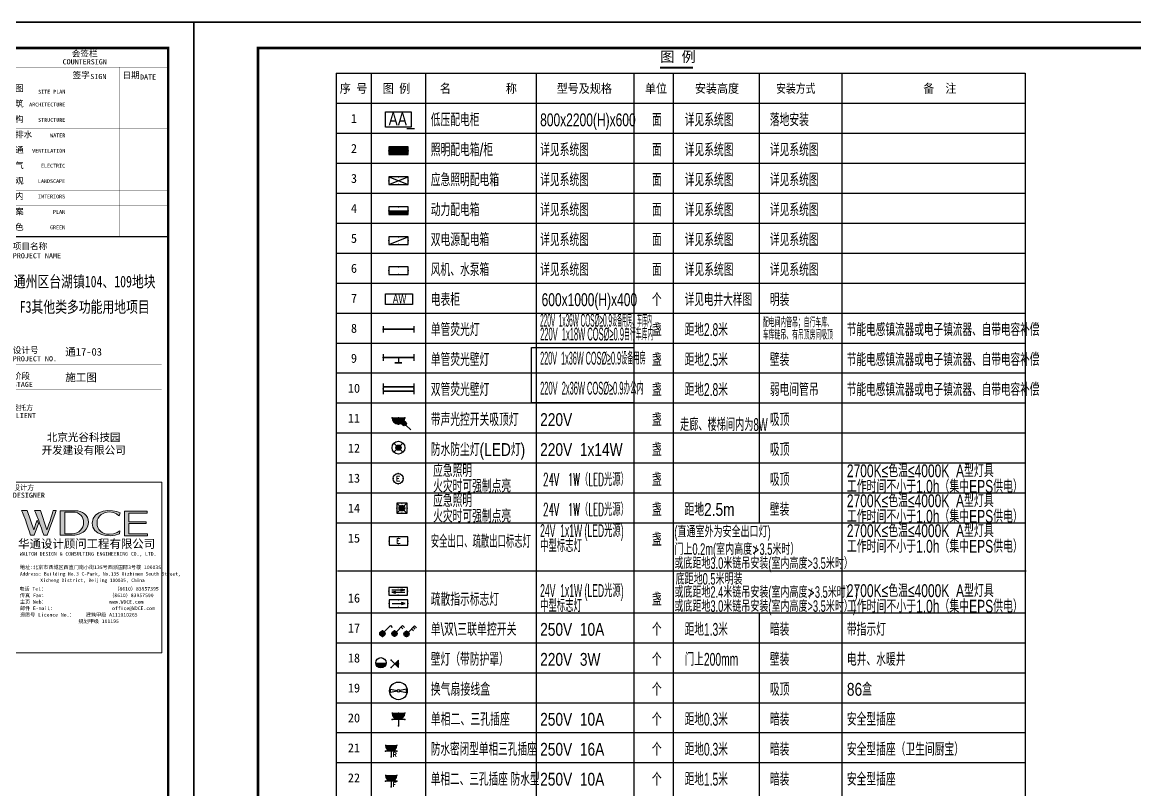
# Model space of a CAD drawing. Extents: x -127004 to 341119, y -13158 to 456864.
# Drawn here: x 243142 to 286470, y 426977 to 456864 of the extents above; entities that cross this region are included whole.
import ezdxf
from ezdxf.enums import TextEntityAlignment as Align

# ---------------------------------------------------------------- set-up
doc = ezdxf.new("R2010")
doc.units = 0
doc.header["$LTSCALE"] = 1000
doc.layers.get('0').update_dxf_attribs({"linetype": 'CONTINUOUS'})
doc.layers.get('Defpoints').update_dxf_attribs({"linetype": 'CONTINUOUS'})
for name, color, linetype in [('BG-TEXT', 7, 'CONTINUOUS'), ('DIM-箱柜', 3, 'CONTINUOUS'), ('DIM_SYMB', 3, 'CONTINUOUS'), ('EQUIP-动力', 3, 'CONTINUOUS'), ('EQUIP-插座', 3, 'CONTINUOUS'), ('EQUIP-照明', 3, 'CONTINUOUS'), ('EQUIP-箱柜', 3, 'CONTINUOUS'), ('SL', 6, 'CONTINUOUS'), ('TEL_TEXT', 3, 'CONTINUOUS'), ('TEL_TITLE', 7, 'CONTINUOUS'), ('WIRE-3', 7, 'CONTINUOUS'), ('内审意见修改', 2, 'CONTINUOUS')]:
    doc.layers.add(name, color=color, linetype=linetype)
doc.layers.add('内审要求修改2.10', color=6, linetype='CONTINUOUS', plot=False)
doc.layers.add('复审意见修改2018.5.25', color=4, linetype='CONTINUOUS', plot=False)
doc.styles.add('_COMPLEX', font='ros.shx', dxfattribs={"width": 0.6, "bigfont": 'jd.shx'})
doc.styles.add('_HZTXT', font='ROMANS2', dxfattribs={"width": 0.8, "bigfont": 'HZDF2'})
doc.styles.add('_HZXY', font='ros.shx', dxfattribs={"width": 0.7, "bigfont": 'jd.shx'})
doc.styles.add('_TCH_LABEL', font='COMPLEX', dxfattribs={"bigfont": 'GBCBIG'})
doc.styles.add('_TEL_DIM', font='ROMANS2', dxfattribs={"width": 0.8, "height": 3.5, "bigfont": 'HZDF2'})
doc.styles.add('ST', font='', dxfattribs={"width": 0.7})
doc.styles.get("Standard").update_dxf_attribs({"font": 'GBENOR', "bigfont": 'GBCBIG'})
doc.styles.add('华文细黑', font='STXIHEI.TTF')
doc.styles.add('图签信息$0$hwxh', font='STXIHEI.TTF')
doc.styles.add('图签信息$0$华文细黑', font='STXIHEI.TTF', dxfattribs={"height": 10})
doc.styles.get('ST').set_extended_font_data('SimSun')

# ---------------------------------------------------------------- blocks, each defined once
blk = doc.blocks.new('SADF AGF AERG AER GER')
at = {"layer": 'DIM-箱柜'}
blk.add_lwpolyline([(-462150, -1228514), (-378050, -1228514), (-378050, -1287914), (-462150, -1287914)], close=True, dxfattribs=at)
blk = doc.blocks.new('A$C6873132B')
at = {"layer": 'DIM-箱柜'}
blk.add_blockref('SADF AGF AERG AER GER', (378050, 1287914), dxfattribs=at)
blk = doc.blocks.new('图签信息$0$logo2')
h = blk.add_hatch(color=7)
h.paths.add_polyline_path([(19.02, -7.36), (15.84, -7.36), (15.84, -3.97), (18.97, -3.97), (18.97, -4.24), (16.46, -4.24), (16.46, -5.45), (18.81, -5.45), (18.81, -5.69), (16.47, -5.69), (16.47, -7.12), (19.02, -7.12)])
edge = h.paths.add_edge_path()
edge.add_spline(control_points=[(15.26, -4.21), (15.26, -4.21), (15.13, -4.65), (15.13, -4.65), (15.13, -4.65), (14.62, -4.1), (13.73, -4.1), (13.04, -4.1), (12.07, -4.54), (12.08, -5.62), (12.08, -6.49), (12.77, -7.16), (13.73, -7.17), (14.66, -7.17), (15.23, -6.68), (15.23, -6.68), (15.23, -6.68), (15.16, -7.11), (15.16, -7.11), (13.63, -7.7), (11.42, -7.29), (11.41, -5.64), (11.4, -3.72), (14.16, -3.66), (15.26, -4.21)], knot_values=[0, 0, 0, 0, 1, 1, 1, 2, 2, 2, 3, 3, 3, 4, 4, 4, 5, 5, 5, 6, 6, 6, 7, 7, 7, 8, 8, 8, 8], degree=3, periodic=0)
edge = h.paths.add_edge_path(flags=16)
edge.add_spline(control_points=[(10.23, -5.57), (10.23, -5.16), (10.12, -4.83), (9.9, -4.58), (9.63, -4.27), (9.23, -4.12), (8.69, -4.12), (8.69, -4.12), (7.64, -4.12), (7.64, -4.12), (7.64, -4.12), (7.64, -7.1), (7.64, -7.1), (7.64, -7.1), (8.66, -7.1), (8.66, -7.1), (9.13, -7.1), (9.52, -6.93), (9.82, -6.6), (10.09, -6.31), (10.23, -5.96), (10.23, -5.57)], knot_values=[0, 0, 0, 0, 1, 1, 1, 2, 2, 2, 3, 3, 3, 4, 4, 4, 5, 5, 5, 6, 6, 6, 7, 7, 7, 7], degree=3, periodic=0)
edge = h.paths.add_edge_path()
edge.add_spline(control_points=[(10.92, -5.51), (10.92, -5.96), (10.72, -6.37), (10.34, -6.72), (9.92, -7.1), (9.41, -7.29), (8.82, -7.29), (8.82, -7.29), (7.03, -7.29), (7.03, -7.29), (7.03, -7.29), (7.03, -3.92), (7.03, -3.92), (7.03, -3.92), (9.1, -3.92), (9.1, -3.92), (9.59, -3.92), (10.01, -4.06), (10.36, -4.34), (10.73, -4.64), (10.92, -5.03), (10.92, -5.51)], knot_values=[0, 0, 0, 0, 1, 1, 1, 2, 2, 2, 3, 3, 3, 4, 4, 4, 5, 5, 5, 6, 6, 6, 7, 7, 7, 7], degree=3, periodic=0)
at = {"lineweight": 0}
blk.add_lwpolyline([(19.02, -7.36), (15.84, -7.36), (15.84, -3.97), (18.97, -3.97), (18.97, -4.24), (16.46, -4.24), (16.46, -5.45), (18.81, -5.45), (18.81, -5.69), (16.47, -5.69), (16.47, -7.12), (19.02, -7.12), (19.02, -7.36)], dxfattribs=at)
for points, knots in [([(10.92, -5.51), (10.92, -5.96), (10.72, -6.37), (10.34, -6.72), (9.92, -7.1), (9.41, -7.29), (8.82, -7.29), (8.82, -7.29), (7.03, -7.29), (7.03, -7.29), (7.03, -7.29), (7.03, -3.92), (7.03, -3.92), (7.03, -3.92), (9.1, -3.92), (9.1, -3.92), (9.59, -3.92), (10.01, -4.06), (10.36, -4.34), (10.73, -4.64), (10.92, -5.03), (10.92, -5.51)], [0, 0, 0, 0, 1, 1, 1, 2, 2, 2, 3, 3, 3, 4, 4, 4, 5, 5, 5, 6, 6, 6, 7, 7, 7, 7]), ([(10.23, -5.57), (10.23, -5.16), (10.12, -4.83), (9.9, -4.58), (9.63, -4.27), (9.23, -4.12), (8.69, -4.12), (8.69, -4.12), (7.64, -4.12), (7.64, -4.12), (7.64, -4.12), (7.64, -7.1), (7.64, -7.1), (7.64, -7.1), (8.66, -7.1), (8.66, -7.1), (9.13, -7.1), (9.52, -6.93), (9.82, -6.6), (10.09, -6.31), (10.23, -5.96), (10.23, -5.57)], [0, 0, 0, 0, 1, 1, 1, 2, 2, 2, 3, 3, 3, 4, 4, 4, 5, 5, 5, 6, 6, 6, 7, 7, 7, 7]), ([(15.26, -4.21), (15.26, -4.21), (15.13, -4.65), (15.13, -4.65), (15.13, -4.65), (14.62, -4.1), (13.73, -4.1), (13.04, -4.1), (12.07, -4.54), (12.08, -5.62), (12.08, -6.49), (12.77, -7.16), (13.73, -7.17), (14.66, -7.17), (15.23, -6.68), (15.23, -6.68), (15.23, -6.68), (15.16, -7.11), (15.16, -7.11), (13.63, -7.7), (11.42, -7.29), (11.41, -5.64), (11.4, -3.72), (14.16, -3.66), (15.26, -4.21)], [0, 0, 0, 0, 1, 1, 1, 2, 2, 2, 3, 3, 3, 4, 4, 4, 5, 5, 5, 6, 6, 6, 7, 7, 7, 8, 8, 8, 8])]:
    blk.add_open_spline(points, degree=3, knots=knots, dxfattribs=at)
blk = doc.blocks.new('图签信息$0$logo1')
h = blk.add_hatch(color=8)
edge = h.paths.add_edge_path()
edge.add_spline(control_points=[(3.86, -5.21), (3.63, -5.88), (3.39, -6.56), (3.39, -6.56), (3.39, -6.56), (2.5, -3.91), (2.5, -3.91), (2.5, -3.91), (1.8, -3.91), (1.69, -3.91), (2.02, -4.39), (2.95, -7.27), (2.95, -7.27), (2.95, -7.27), (3.44, -7.27), (3.44, -7.27), (3.44, -7.27), (4.03, -5.66), (4.03, -5.66), (4.03, -5.66), (3.86, -5.21), (3.86, -5.21)], knot_values=[0, 0, 0, 0, 1, 1, 1, 2, 2, 2, 3, 3, 3, 4, 4, 4, 5, 5, 5, 6, 6, 6, 7, 7, 7, 7], degree=3, periodic=0)
h = blk.add_hatch(color=7)
edge = h.paths.add_edge_path()
edge.add_spline(control_points=[(6.04, -3.91), (6.09, -4.1), (5.2, -6.56), (5.2, -6.56), (5.2, -6.56), (4.3, -3.91), (4.3, -3.91), (4.3, -3.91), (3.6, -3.91), (3.49, -3.91), (3.82, -4.39), (4.75, -7.27), (4.75, -7.27), (4.75, -7.27), (5.24, -7.27), (5.24, -7.27), (5.24, -7.27), (6.33, -4.3), (6.33, -4.3), (6.33, -4.3), (6.48, -3.91), (6.48, -3.91), (6.48, -3.91), (6.21, -3.91), (6.04, -3.91)], knot_values=[0, 0, 0, 0, 1, 1, 1, 2, 2, 2, 3, 3, 3, 4, 4, 4, 5, 5, 5, 6, 6, 6, 7, 7, 7, 8, 8, 8, 8], degree=3, periodic=0)
at = {"color": 8, "lineweight": 0}
blk.add_open_spline([(3.86, -5.21), (3.63, -5.88), (3.39, -6.56), (3.39, -6.56), (3.39, -6.56), (2.5, -3.91), (2.5, -3.91), (2.5, -3.91), (1.8, -3.91), (1.69, -3.91), (2.02, -4.39), (2.95, -7.27), (2.95, -7.27), (2.95, -7.27), (3.44, -7.27), (3.44, -7.27), (3.44, -7.27), (4.03, -5.66), (4.03, -5.66), (4.03, -5.66), (3.86, -5.21), (3.86, -5.21)], degree=3, knots=[0, 0, 0, 0, 1, 1, 1, 2, 2, 2, 3, 3, 3, 4, 4, 4, 5, 5, 5, 6, 6, 6, 7, 7, 7, 7], dxfattribs=at)
at = {"lineweight": 0}
blk.add_open_spline([(6.04, -3.91), (6.09, -4.1), (5.2, -6.56), (5.2, -6.56), (5.2, -6.56), (4.3, -3.91), (4.3, -3.91), (4.3, -3.91), (3.6, -3.91), (3.49, -3.91), (3.82, -4.39), (4.75, -7.27), (4.75, -7.27), (4.75, -7.27), (5.24, -7.27), (5.24, -7.27), (5.24, -7.27), (6.33, -4.3), (6.33, -4.3), (6.33, -4.3), (6.48, -3.91), (6.48, -3.91), (6.48, -3.91), (6.21, -3.91), (6.04, -3.91)], degree=3, knots=[0, 0, 0, 0, 1, 1, 1, 2, 2, 2, 3, 3, 3, 4, 4, 4, 5, 5, 5, 6, 6, 6, 7, 7, 7, 8, 8, 8, 8], dxfattribs=at)
blk.add_blockref('图签信息$0$logo2', (0, 0))
blk = doc.blocks.new('图签信息$0$时间-logo')
at = {"layer": 'Defpoints', "lineweight": 0}
blk.add_lwpolyline([(0, -23.46), (-21.17, -23.46), (-21.17, 0), (0, 0), (0, -23.46)], dxfattribs=at)
blk.add_blockref('图签信息$0$logo1', (-20.97, 0))
at = {"style": '图签信息$0$hwxh'}
for s, height, p in [('华通设计顾问工程有限公司 ', 1.15, (-19.73, -9.05)), ('WALTON DESIGN & CONSULTING ENGINEERING CO., LTD.', 0.5, (-19.5, -10.1)), ('地址:北京市西城区西直门南小街135号西派国际3号楼 100035', 0.5, (-19.48, -11.94)), ('Address: Building No.3 C-Park, No.135 Xizhimen South Street, ', 0.47, (-19.48, -12.83)), ('Xicheng District, Beijing 100035, China ', 0.47, (-16.69, -13.72)), ('电话 Tel：                        （8610）83957395 ', 0.5, (-19.56, -14.91)), ('传真 Fax：                      （8610）83957590 ', 0.5, (-19.48, -15.8)), ('主页 Web：                      www.WDCE.com ', 0.5, (-19.48, -16.69)), ('资质号 Licence No.：    建筑甲级 A111010265 ', 0.5, (-19.48, -18.47)), ('邮件 E-mail：                    office@WDCE.com ', 0.5, (-19.48, -17.58)), ('   规划甲级 101195', 0.5, (-12.6, -19.36))]:
    blk.add_text(s, height=height, dxfattribs=at).set_placement(p)
blk = doc.blocks.new('图签信息')
at = {"const_width": 0.5}
for points in [[(-65, 574), (-65, 500.5), (0, 500.5), (0, 574)], [(-65, 0), (0, 0), (0, 500.5), (-65, 500.5)]]:
    blk.add_lwpolyline(points, close=True, dxfattribs=at)
at = {"const_width": 0.05}
for points in [[(-65, 566.5), (0, 566.5)], [(-39.14, 566.5), (-39.14, 500.5)], [(-19.1, 566.5), (-19.1, 500.5)], [(-65, 560.5), (0, 560.5)], [(-65, 554.5), (0, 554.5)], [(-65, 548.5), (0, 548.5)], [(-65, 542.5), (0, 542.5)], [(-65, 536.5), (0, 536.5)], [(-65, 530.5), (0, 530.5)], [(-65, 524.5), (0, 524.5)], [(-65, 518.5), (0, 518.5)], [(-65, 512.5), (0, 512.5)], [(-65, 512.5), (0, 512.5)], [(-65, 506.5), (0, 506.5)], [(-65, 500.5), (0, 500.5)], [(-62.5, 450.87), (-2.5, 450.87)], [(-62.5, 440.87), (-2.5, 440.87)], [(-2.5, 407.85), (-2.5, 436.12), (-62.5, 436.12), (-62.5, 407.85)], [(-62.5, 407.85), (-2.5, 407.85)], [(-62.5, 404.92), (-2.5, 404.92)], [(-62.5, 227.83), (-2.5, 227.83), (-2.5, 404.92)], [(-57.5, 338.36), (-7.5, 338.36)], [(-57.5, 288.83), (-7.5, 288.83)]]:
    blk.add_lwpolyline(points, dxfattribs=at)
at = {"ltscale": 0.001, "xscale": 2.834689937531525, "yscale": 2.834689937531525, "zscale": 2.834689937531525}
blk.add_blockref('图签信息$0$时间-logo', (-2.5, 404.92), dxfattribs=at)
at = {"style": '图签信息$0$华文细黑'}
for s, height, p in [('会签栏', 2.4, (-32.5, 573)), ('COUNTERSIGN', 2, (-32.5, 569.6))]:
    blk.add_text(s, height=height, dxfattribs=at).set_placement(p, align=Align.TOP_CENTER)
for s, height, p in [('签字', 2.4, (-37.22, 564.63)), ('SIGN', 2, (-30.32, 563.88)), ('日期', 2.4, (-17.79, 564.58)), ('DATE', 2, (-10.96, 563.7)), ('总图', 2.4, (-63, 559.5)), ('建筑', 2.4, (-63, 553.5)), ('结构', 2.4, (-63, 547.5)), ('给排水', 2.4, (-63, 541.5)), ('暖通', 2.4, (-63, 535.5)), ('电气', 2.4, (-63, 529.5)), ('景观', 2.4, (-63, 523.5)), ('室内', 2.4, (-63, 517.5)), ('方案', 2.4, (-63, 511.5)), ('绿色', 2.4, (-63, 505.5)), ('项目名称', 2.4, (-60.5, 498)), ('PROJECT NAME', 2, (-60.5, 494.08)), ('设计号', 2.4, (-60.54, 457.48)), ('PROJECT NO.', 2, (-60.5, 453.97)), ('阶段', 2.4, (-60.5, 447.47)), ('STAGE', 2, (-60.5, 443.97)), ('委托方', 2, (-60.9, 434.86)), ('CLIENT', 2, (-60.9, 431.86)), ('设计方', 2, (-60.5, 403.83)), ('DESIGNER', 2, (-60.5, 400.83))]:
    blk.add_text(s, height=height, dxfattribs=at).set_placement(p, align=Align.TOP_LEFT)
for s, p in [('SITE PLAN', (-40.06, 557.7)), ('ARCHITECTURE', (-40.06, 552.7)), ('STRUCTURE', (-40.06, 546.7)), ('WATER', (-40.06, 540.7)), ('VENTILATION', (-40.06, 534.7)), ('ELECTRIC', (-40.14, 528.89)), ('LANDSCAPE', (-40.14, 522.89)), ('INTERIORS', (-40.14, 516.89)), ('PLAN', (-40.14, 510.89)), ('GREEN', (-40.14, 504.89))]:
    blk.add_text(s, height=1.5, dxfattribs=at).set_placement(p, align=Align.TOP_RIGHT)
at = {"color": 4, "style": '图签信息$0$华文细黑', "width": 0.75}
for s, p in [('通州区台湖镇104、109地块', (-32.5, 480.78)), ('F3其他类多功能用地项目', (-32.5, 470.91))]:
    blk.add_text(s, height=4.5, dxfattribs=at).set_placement(p, align=Align.CENTER)
at = {"color": 4, "ltscale": 0.001, "char_height": 3, "width": 58.4895, "style": '图签信息$0$华文细黑'}
for s, insert, attachment_point in [('通17-03', (-40.06, 455.51), 4), ('施工图', (-40.06, 445.51), 4), ('北京光谷科技园\\P开发建设有限公司', (-32.9, 419.71), 5)]:
    blk.add_mtext(s, dxfattribs=dict(at, insert=insert, attachment_point=attachment_point))
blk = doc.blocks.new('图签-A1')
at = {"color": 2}
blk.add_blockref('图签信息', (0, 0), dxfattribs=at)
blk = doc.blocks.new('*X6')
at = {"color": 0}
for p, q in [((-250, 33), (-83, 200)), ((-250, 68), (-118, 200)), ((-250, 104), (-154, 200)), ((-250, 139), (-189, 200)), ((-250, 174), (-224, 200)), ((-247, 0), (-47, 200)), ((-212, 0), (-12, 200)), ((-177, 0), (23, 200)), ((-141, 0), (59, 200)), ((-106, 0), (94, 200)), ((-71, 0), (129, 200)), ((-35, 0), (165, 200)), ((0, 0), (200, 200)), ((35, 0), (235, 200)), ((71, 0), (250, 179)), ((106, 0), (250, 144)), ((141, 0), (250, 109)), ((177, 0), (250, 73)), ((212, 0), (250, 38)), ((247, 0), (250, 3))]:
    blk.add_line(p, q, dxfattribs=at)
blk = doc.blocks.new('$equip$00001421')
for p, q in [((0.75, 0.6), (-0.75, 0.6)), ((-0.75, 0.6), (-0.75, 0)), ((-0.75, 0), (0.75, 0)), ((0.75, 0), (0.75, 0.6))]:
    blk.add_line(p, q)
at = {"const_width": 0.6}
blk.add_lwpolyline([(-0.75, 0.3), (0.75, 0.3)], dxfattribs=at)
for p in [(-0.75, 0.3), (0, 0.6), (0, 0), (0.75, 0.3)]:
    blk.add_point(p)
at = {"xscale": 0.00300000000061118, "yscale": 0.00300000000061118, "zscale": 0.00300000000061118}
blk.add_blockref('*X6', (0, 0), dxfattribs=at)
at = {"style": '_TCH_LABEL', "flags": 9}
blk.add_attdef('A', (0, 0), '', height=0.00002, dxfattribs=at)
blk = doc.blocks.new('$equip$00001424')
for p, q in [((-0.75, 0), (0.75, 0.6)), ((-0.75, 0.6), (0.75, 0)), ((0.75, 0.6), (-0.75, 0.6)), ((-0.75, 0.6), (-0.75, 0)), ((-0.75, 0), (0.75, 0)), ((0.75, 0), (0.75, 0.6))]:
    blk.add_line(p, q)
for p in [(-0.75, 0.3), (0, 0.6), (0, 0), (0.75, 0.3)]:
    blk.add_point(p)
at = {"style": '_TCH_LABEL', "flags": 9}
blk.add_attdef('A', (0, 0), '', height=0.00002, dxfattribs=at)
blk = doc.blocks.new('*X4')
at = {"color": 0}
for p, q in [((-250, 33), (-183, 100)), ((-250, 68), (-218, 100)), ((-247, 0), (-147, 100)), ((-212, 0), (-112, 100)), ((-177, 0), (-77, 100)), ((-141, 0), (-41, 100)), ((-106, 0), (-6, 100)), ((-71, 0), (29, 100)), ((-35, 0), (65, 100)), ((0, 0), (100, 100)), ((35, 0), (135, 100)), ((71, 0), (171, 100)), ((106, 0), (206, 100)), ((141, 0), (241, 100)), ((177, 0), (250, 73)), ((212, 0), (250, 38)), ((247, 0), (250, 3))]:
    blk.add_line(p, q, dxfattribs=at)
blk = doc.blocks.new('$equip$00001414')
for p, q in [((0.75, 0.6), (-0.75, 0.6)), ((-0.75, 0.6), (-0.75, 0)), ((-0.75, 0.3), (0.75, 0.3)), ((-0.75, 0), (0.75, 0)), ((0.75, 0), (0.75, 0.6))]:
    blk.add_line(p, q)
at = {"const_width": 0.3}
blk.add_lwpolyline([(-0.75, 0.15), (0.75, 0.15)], dxfattribs=at)
for p in [(-0.75, 0.3), (0, 0.6), (0, 0), (0.75, 0.3)]:
    blk.add_point(p)
at = {"xscale": 0.00300000000061118, "yscale": 0.00300000000061118, "zscale": 0.00300000000061118}
blk.add_blockref('*X4', (0, 0), dxfattribs=at)
at = {"style": '_TCH_LABEL', "flags": 9}
blk.add_attdef('A', (0, 0), '', height=0.00002, dxfattribs=at)
blk = doc.blocks.new('$equip$00001416')
for p, q in [((0.75, 0.6), (-0.75, 0.6)), ((-0.75, 0), (0.75, 0.6)), ((-0.75, 0.6), (-0.75, 0)), ((-0.75, 0), (0.75, 0)), ((0.75, 0), (0.75, 0.6))]:
    blk.add_line(p, q)
for p in [(-0.75, 0.3), (0, 0.6), (0, 0), (0.75, 0.3)]:
    blk.add_point(p)
at = {"style": '_TCH_LABEL', "flags": 9}
blk.add_attdef('A', (0, 0), '', height=0.00002, dxfattribs=at)
blk = doc.blocks.new('$equip$00001413')
for p, q in [((0.75, 0.6), (-0.75, 0.6)), ((-0.75, 0.6), (-0.75, 0)), ((-0.75, 0), (0.75, 0)), ((0.75, 0), (0.75, 0.6))]:
    blk.add_line(p, q)
for p in [(-0.75, 0.3), (0, 0.6), (0, 0), (0.75, 0.3)]:
    blk.add_point(p)
at = {"style": '_TCH_LABEL', "flags": 9}
blk.add_attdef('A', (0, 0), '', height=0.00002, dxfattribs=at)
blk = doc.blocks.new('$equip$00001164')
for p, q in [((-1.2, 0.662), (-1.2, 0.162)), ((-1.2, 0.412), (1.2, 0.412)), ((0, 0.412), (0, 0)), ((0, 0), (0, 0)), ((1.2, 0.662), (1.2, 0.162))]:
    blk.add_line(p, q)
at = {"const_width": 0.14}
for points in [[(-1.2, 0.412), (1.2, 0.412)], [(-0.282, 0), (0.282, 0)]]:
    blk.add_lwpolyline(points, dxfattribs=at)
for p in [(-1.2, 0.412), (0, 0.412), (0, 0), (1.2, 0.412)]:
    blk.add_point(p)
at = {"flags": 9}
blk.add_attdef('A', (0, 0), '', height=0.00002, dxfattribs=at)
blk = doc.blocks.new('$equip$00001149')
for p, q in [((-0.354, 0.354), (0.354, -0.354)), ((0.354, 0.354), (-0.354, -0.354))]:
    blk.add_line(p, q)
for radius in [0.5, 0.2]:
    blk.add_circle((0, 0), radius)
for points in [[(-0.173, 0.1), (0.173, 0.1), (-0.2, 0), (0.2, 0)], [(-0.173, -0.1), (0.173, -0.1), (-0.2, 0), (0.2, 0)], [(-0.1, 0.173), (0.1, 0.173), (-0.173, 0.1), (0.173, 0.1)], [(0, 0.2), (0, 0.2), (-0.1, 0.173), (0.1, 0.173)], [(-0.1, -0.173), (0.1, -0.173), (-0.173, -0.1), (0.173, -0.1)], [(0, -0.2), (0, -0.2), (-0.1, -0.173), (0.1, -0.173)]]:
    blk.add_solid(points)
at = {"flags": 9}
blk.add_attdef('A', (0, 0), '', height=0.00002, dxfattribs=at)
blk = doc.blocks.new('$equip$00002534')
for p, q in [((-0.72, 0.66), (-0.72, 0)), ((0.72, 0.66), (-0.72, 0.66)), ((-0.72, 0), (0.72, 0)), ((0.72, 0), (0.72, 0.66))]:
    blk.add_line(p, q)
at = {"const_width": 0.04}
blk.add_lwpolyline([(-0.72, 0.66), (-0.72, 0), (0.72, 0), (0.72, 0.66), (-0.72, 0.66), (-0.72, 0)], dxfattribs=at)
for p in [(-0.72, 0.33), (0, 0.66), (0, 0), (0.72, 0.33)]:
    blk.add_point(p)
at = {"color": 7, "style": '_TEL_DIM'}
blk.add_attdef('$TEXT$', text='', height=0.4, dxfattribs=at).set_placement((0, 0.33), align=Align.MIDDLE_CENTER)
at = {"color": 7, "style": '_TEL_DIM', "flags": 1}
blk.add_attdef('A', text='', height=0.00002, dxfattribs=at).set_placement((0, 0), align=Align.MIDDLE_CENTER)
blk = doc.blocks.new('$equip$00002540')
blk.add_hatch(color=256).paths.add_polyline_path([(0.24, 0.372), (0.24, 0.228), (0.528, 0.3)])
for p, q in [((-0.72, 0.6), (-0.72, 0)), ((0.72, 0.6), (-0.72, 0.6)), ((-0.72, 0), (0.72, 0)), ((0.24, 0.372), (0.24, 0.228)), ((0.528, 0.3), (0.24, 0.372)), ((0.24, 0.228), (0.528, 0.3)), ((0.72, 0), (0.72, 0.6))]:
    blk.add_line(p, q)
at = {"color": 7}
blk.add_line((-0.48, 0.3), (0.48, 0.3), dxfattribs=at)
at = {"const_width": 0.04}
blk.add_lwpolyline([(-0.72, 0.6), (-0.72, 0), (0.72, 0), (0.72, 0.6), (-0.72, 0.6), (-0.72, 0)], dxfattribs=at)
for p in [(-0.72, 0.3), (0, 0.6), (0, 0), (0.72, 0.3)]:
    blk.add_point(p)
at = {"color": 7, "style": '_TEL_DIM', "flags": 1}
blk.add_attdef('A', text='', height=0.00002, dxfattribs=at).set_placement((0, 0), align=Align.MIDDLE_CENTER)
blk = doc.blocks.new('$equip$00001964')
for p, q in [((0.147, 0.356), (0.625, 0.833)), ((0.399, 0.607), (0.54, 0.466)), ((0.512, 0.72), (0.653, 0.579)), ((0.625, 0.833), (0.766, 0.692))]:
    blk.add_line(p, q)
blk.add_circle((0, 0.208), 0.208)
for p in [(-0.208, 0.208), (0, 0.417), (0, 0), (0.208, 0.208)]:
    blk.add_point(p)
for points in [[(-0.18, 0.313), (0.18, 0.313), (-0.208, 0.208), (0.208, 0.208)], [(-0.18, 0.104), (0.18, 0.104), (-0.208, 0.208), (0.208, 0.208)], [(-0.104, 0.389), (0.104, 0.389), (-0.18, 0.313), (0.18, 0.313)], [(-0.104, 0.028), (0.104, 0.028), (-0.18, 0.104), (0.18, 0.104)], [(0, 0.417), (0, 0.417), (-0.104, 0.389), (0.104, 0.389)], [(0, 0), (0, 0), (-0.104, 0.028), (0.104, 0.028)]]:
    blk.add_solid(points)
at = {"layer": 'TEL_TEXT', "style": '_TEL_DIM', "flags": 1}
blk.add_attdef('A', text='', height=0.00002, dxfattribs=at).set_placement((0, 0), align=Align.MIDDLE_CENTER)
blk = doc.blocks.new('$equip$00001304')
for p, q in [((-0.625, -0.13), (-0.625, 0.13)), ((-0.625, 0.13), (-0.102, 0.021)), ((0.625, 0.13), (0.102, 0.021)), ((0.625, -0.13), (0.625, 0.13)), ((-0.102, -0.021), (-0.625, -0.13)), ((0.102, -0.021), (0.625, -0.13))]:
    blk.add_line(p, q)
for radius in [0.688, 0.104]:
    blk.add_circle((0, 0), radius)
at = {"flags": 9}
blk.add_attdef('A', (0, 0), '', height=0.00002, dxfattribs=at)
blk = doc.blocks.new('_LINKPT1')
blk.add_line((0, 0), (0, 0))
blk = doc.blocks.new('M_Z0')
for p, q in [((0.75, 0.6), (-0.75, 0.6)), ((-0.75, 0.6), (-0.75, 0)), ((-0.75, 0), (0.75, 0)), ((0.75, 0), (0.75, 0.6))]:
    blk.add_line(p, q)
for p in [(-0.75, 0.3), (0, 0.6), (0, 0), (0.75, 0.3)]:
    blk.add_blockref('_LINKPT1', p)
at = {"width": 0.8, "flags": 9}
blk.add_attdef('A', (0, 0), '', height=0.00003, dxfattribs=at)
blk = doc.blocks.new('$equip$00001160')
for p, q in [((-1.2, 0.417), (-1.2, -0.417)), ((-1.2, 0.167), (1.2, 0.167)), ((1.2, 0.417), (1.2, -0.417)), ((-1.2, -0.167), (1.2, -0.167))]:
    blk.add_line(p, q)
at = {"const_width": 0.1}
for points in [[(-1.2, 0.167), (1.2, 0.167)], [(-1.2, -0.167), (1.2, -0.167)]]:
    blk.add_lwpolyline(points, dxfattribs=at)
at = {"layer": 'EQUIP-照明'}
for p in [(-1.2, 0), (0, 0.167), (1.2, 0), (0, -0.167)]:
    blk.add_point(p, dxfattribs=at)
at = {"layer": 'EQUIP-照明', "flags": 9}
blk.add_attdef('A', (0, 0), '', height=0.00002, dxfattribs=at)
blk = doc.blocks.new('$equip$00001147')
blk.add_circle((0, 0), 0.5)
at = {"flags": 9}
blk.add_attdef('A', (0, 0), '', height=0.00002, dxfattribs=at)
blk = doc.blocks.new('$equip_U$00000361(HT0578)')
for p in [(-0.5, 0), (0, 0.5), (0.5, 0), (0, -0.5)]:
    blk.add_point(p)
blk.add_blockref('$equip$00001147', (0, 0))
at = {"color": 7, "style": '_TEL_DIM'}
blk.add_attdef('$TEXT$', text='', height=0.5, dxfattribs=at).set_placement((0, 0), align=Align.MIDDLE_CENTER)
at = {"color": 7, "style": '_TEL_DIM', "flags": 1}
for tag in ['A', 'REMARK']:
    blk.add_attdef(tag, text='', height=0.000025, dxfattribs=at).set_placement((0, 0), align=Align.MIDDLE_CENTER)
blk = doc.blocks.new('$equip_U$00000061(HT0578)')
for p, q in [((-0.5, 0), (0.5, 0)), ((0.573, -0.573), (0.955, -0.955))]:
    blk.add_line(p, q)
blk.add_circle((0.455, -0.455), 0.167)
blk.add_arc((0, 0), 0.5, 180, 0)
for p in [(-0.5, 0), (0, 0), (0.5, 0), (0, -0.5)]:
    blk.add_point(p)
for points in [[(0.433, -0.25), (-0.433, -0.25), (0.5, 0), (-0.5, 0)], [(0.25, -0.433), (-0.25, -0.433), (0.433, -0.25), (-0.433, -0.25)], [(0, -0.5), (0, -0.5), (0.25, -0.433), (-0.25, -0.433)], [(0.289, -0.455), (0.289, -0.455), (0.311, -0.372), (0.311, -0.539)], [(0.311, -0.372), (0.311, -0.539), (0.372, -0.311), (0.372, -0.6)], [(0.372, -0.311), (0.372, -0.6), (0.455, -0.289), (0.455, -0.622)], [(0.539, -0.311), (0.539, -0.6), (0.455, -0.289), (0.455, -0.622)], [(0.6, -0.372), (0.6, -0.539), (0.539, -0.311), (0.539, -0.6)], [(0.622, -0.455), (0.622, -0.455), (0.6, -0.372), (0.6, -0.539)]]:
    blk.add_solid(points)
at = {"style": '_TEL_DIM', "flags": 1}
blk.add_attdef('A', text='', height=0.000025, dxfattribs=at).set_placement((0, 0), align=Align.MIDDLE_CENTER)
blk = doc.blocks.new('$equip$00002542')
h = blk.add_hatch(color=256)
h.paths.add_polyline_path([(-0.215, 0.29), (-0.503, 0.218), (-0.215, 0.218)])
h.paths.add_polyline_path([(-0.215, 0.218), (-0.503, 0.218), (-0.215, 0.146)])
h.paths.add_polyline_path([(0.215, 0.472), (0.215, 0.328), (0.503, 0.4)])
for p, q in [((-0.72, 0.6), (-0.72, 0)), ((0.72, 0.6), (-0.72, 0.6)), ((-0.72, 0), (0.72, 0)), ((-0.215, 0.29), (-0.503, 0.218)), ((-0.503, 0.218), (-0.215, 0.146)), ((-0.215, 0.146), (-0.215, 0.29)), ((0.215, 0.472), (0.215, 0.328)), ((0.503, 0.4), (0.215, 0.472)), ((0.215, 0.328), (0.503, 0.4)), ((0.72, 0), (0.72, 0.6))]:
    blk.add_line(p, q)
at = {"color": 7}
for p, q in [((-0.505, 0.4), (0.455, 0.4)), ((-0.503, 0.218), (0.505, 0.218))]:
    blk.add_line(p, q, dxfattribs=at)
blk.add_lwpolyline([(-0.72, 0.6), (-0.72, 0), (0.72, 0), (0.72, 0.6), (-0.72, 0.6), (-0.72, 0)])
for p in [(-0.72, 0.3), (0, 0.6), (0, 0), (0.72, 0.3)]:
    blk.add_point(p)
at = {"color": 7, "style": '_TEL_DIM', "flags": 1}
blk.add_attdef('A', text='', height=0.00002, dxfattribs=at).set_placement((0, 0), align=Align.MIDDLE_CENTER)
blk = doc.blocks.new('$equip$00002604')
blk.add_hatch(color=256).paths.add_polyline_path([(0.27, 0.5, 1), (-0.27, 0.5, 1)])
for p, q in [((-0.43, 0.93), (-0.19, 0.69)), ((-0.43, 0.07), (-0.19, 0.31)), ((0.19, 0.69), (0.43, 0.93)), ((0.19, 0.31), (0.43, 0.07))]:
    blk.add_line(p, q)
at = {"const_width": 0.04}
blk.add_lwpolyline([(-0.5, 1), (-0.5, 0), (0.5, 0), (0.5, 1), (-0.5, 1), (-0.5, 0)], dxfattribs=at)
blk.add_lwpolyline([(-0.5, 1), (-0.5, 0), (0.5, 0), (0.5, 1)], close=True)
blk.add_circle((0, 0.5), 0.275)
for p in [(-0.5, 0.5), (0, 1), (0, 0), (0.5, 0.5)]:
    blk.add_point(p)
at = {"color": 7, "style": '_TEL_DIM', "flags": 1}
blk.add_attdef('A', text='', height=0.000025, dxfattribs=at).set_placement((0, 0), align=Align.MIDDLE_CENTER)
blk = doc.blocks.new('$equip$00001159')
for p, q in [((-1.2, 0.25), (-1.2, -0.25)), ((-1.2, 0), (1.2, 0)), ((1.2, 0.25), (1.2, -0.25))]:
    blk.add_line(p, q)
at = {"const_width": 0.14}
blk.add_lwpolyline([(-1.2, 0), (1.2, 0)], dxfattribs=at)
at = {"layer": 'EQUIP-照明'}
for p in [(-1.2, 0), (0, 0), (1.2, 0)]:
    blk.add_point(p, dxfattribs=at)
at = {"layer": 'EQUIP-照明', "flags": 9}
blk.add_attdef('A', (0, 0), '', height=0.00002, dxfattribs=at)
blk = doc.blocks.new('$equip$00001962')
for p, q in [((0.147, 0.356), (0.625, 0.833)), ((0.625, 0.833), (0.766, 0.692))]:
    blk.add_line(p, q)
blk.add_circle((0, 0.208), 0.208)
for p in [(-0.208, 0.208), (0, 0.417), (0, 0), (0.208, 0.208)]:
    blk.add_point(p)
for points in [[(-0.18, 0.313), (0.18, 0.313), (-0.208, 0.208), (0.208, 0.208)], [(-0.18, 0.104), (0.18, 0.104), (-0.208, 0.208), (0.208, 0.208)], [(-0.104, 0.389), (0.104, 0.389), (-0.18, 0.313), (0.18, 0.313)], [(-0.104, 0.028), (0.104, 0.028), (-0.18, 0.104), (0.18, 0.104)], [(0, 0.417), (0, 0.417), (-0.104, 0.389), (0.104, 0.389)], [(0, 0), (0, 0), (-0.104, 0.028), (0.104, 0.028)]]:
    blk.add_solid(points)
at = {"layer": 'TEL_TEXT', "style": '_TEL_DIM', "flags": 1}
blk.add_attdef('A', text='', height=0.00002, dxfattribs=at).set_placement((0, 0), align=Align.MIDDLE_CENTER)
blk = doc.blocks.new('$equip$00001963')
for p, q in [((0.147, 0.356), (0.625, 0.833)), ((0.512, 0.72), (0.653, 0.579)), ((0.625, 0.833), (0.766, 0.692))]:
    blk.add_line(p, q)
blk.add_circle((0, 0.208), 0.208)
for p in [(-0.208, 0.208), (0, 0.417), (0, 0), (0.208, 0.208)]:
    blk.add_point(p)
for points in [[(-0.18, 0.313), (0.18, 0.313), (-0.208, 0.208), (0.208, 0.208)], [(-0.18, 0.104), (0.18, 0.104), (-0.208, 0.208), (0.208, 0.208)], [(-0.104, 0.389), (0.104, 0.389), (-0.18, 0.313), (0.18, 0.313)], [(-0.104, 0.028), (0.104, 0.028), (-0.18, 0.104), (0.18, 0.104)], [(0, 0.417), (0, 0.417), (-0.104, 0.389), (0.104, 0.389)], [(0, 0), (0, 0), (-0.104, 0.028), (0.104, 0.028)]]:
    blk.add_solid(points)
at = {"layer": 'TEL_TEXT', "style": '_TEL_DIM', "flags": 1}
blk.add_attdef('A', text='', height=0.00002, dxfattribs=at).set_placement((0, 0), align=Align.MIDDLE_CENTER)
blk = doc.blocks.new('$equip$00001237')
for p, q in [((-0.5, 1.05), (-0.5, 1)), ((-0.5, 1), (0.5, 1)), ((0.5, 1.05), (0.5, 1)), ((0.5, 0.5), (-0.5, 0.5)), ((0, 0.5), (0, 0))]:
    blk.add_line(p, q)
blk.add_arc((0, 1), 0.5, 180, 0)
for p in [(0, 1), (-0.5, 0.5), (0, 0), (0.5, 0.5)]:
    blk.add_point(p)
for points in [[(0.433, 0.75), (-0.433, 0.75), (0.5, 1), (-0.5, 1)], [(0.25, 0.567), (-0.25, 0.567), (0.433, 0.75), (-0.433, 0.75)], [(0, 0.5), (0, 0.5), (0.25, 0.567), (-0.25, 0.567)]]:
    blk.add_solid(points)
at = {"flags": 9}
blk.add_attdef('A', (0, 0), '', height=0.00002, dxfattribs=at)
blk = doc.blocks.new('$equip$00001154')
for p, q in [((-0.283, 0.566), (0.283, 0)), ((-0.283, 0), (0.283, 0.566)), ((-0.283, 0), (0.283, 0))]:
    blk.add_line(p, q)
for p in [(-0.283, 0.566), (-0.004, 0), (0, 0.283), (0.283, 0.566)]:
    blk.add_point(p)
blk.add_solid([(0.283, 0), (0, 0.283), (-0.283, 0)])
at = {"flags": 9}
blk.add_attdef('A', (0, 0), '', height=0.00002, dxfattribs=at)
blk = doc.blocks.new('$equip$00001764')
for p, q in [((-0.5, 1.05), (-0.5, 1)), ((-0.5, 1), (0.5, 1)), ((0.5, 1.05), (0.5, 1)), ((0.5, 0.5), (-0.5, 0.5)), ((0, 0.5), (0, 0))]:
    blk.add_line(p, q)
blk.add_arc((0, 1), 0.5, 180, 0)
for p in [(-0.5, 0.5), (0, 0), (0.5, 0.5)]:
    blk.add_point(p)
for points in [[(0.433, 0.75), (-0.433, 0.75), (0.5, 1), (-0.5, 1)], [(0.25, 0.567), (-0.25, 0.567), (0.433, 0.75), (-0.433, 0.75)], [(0, 0.5), (0, 0.5), (0.25, 0.567), (-0.25, 0.567)]]:
    blk.add_solid(points)
at = {"color": 7, "style": '_TEL_DIM'}
blk.add_attdef('$TEXT$', text='', height=0.4, dxfattribs=at).set_placement((0.303, 0.211), align=Align.MIDDLE_CENTER)
at = {"color": 7, "style": '_TEL_DIM', "flags": 1}
blk.add_attdef('A', text='', height=0.00002, dxfattribs=at).set_placement((0, 0), align=Align.MIDDLE_CENTER)
blk = doc.blocks.new('$equip$00001151')
blk.add_circle((0, 0.5), 0.5)
for points in [[(0.43, 0.25), (-0.43, 0.25), (0.5, 0.5), (-0.5, 0.5)], [(0.25, 0.07), (-0.25, 0.07), (0.43, 0.25), (-0.43, 0.25)], [(0, 0), (0, 0), (0.25, 0.07), (-0.25, 0.07)]]:
    blk.add_solid(points)
at = {"flags": 9}
blk.add_attdef('A', (0, 0), '', height=0.00002, dxfattribs=at)

msp = doc.modelspace()

# ---------------------------------------------------------------- linework, layer by layer
at = {"layer": 'DIM_SYMB', "const_width": 70}
msp.add_lwpolyline([(267986, 455094), (269259, 455094)], dxfattribs=at)
at = {"layer": 'EQUIP-箱柜'}
msp.add_lwpolyline([(257293, 452777), (257293, 453377), (258293, 453377), (258293, 452777)], close=True, dxfattribs=at)
at = {"layer": 'TEL_TITLE'}
for points in [[(165724, 397464), (249824, 397464), (249824, 456864), (165724, 456864)], [(249824, 397464), (333924, 397464), (333924, 456864), (249824, 456864)]]:
    msp.add_lwpolyline(points, close=True, dxfattribs=at)
at = {"layer": 'TEL_TITLE', "const_width": 100}
for points in [[(168224, 398464), (248824, 398464), (248824, 455864), (168224, 455864)], [(252324, 398464), (332924, 398464), (332924, 455864), (252324, 455864)]]:
    msp.add_lwpolyline(points, close=True, dxfattribs=at)
at = {"layer": 'WIRE-3', "color": 0}
for p, q in [((255371, 454878), (282196, 454878)), ((255371, 454878), (255371, 414028)), ((256732, 454878), (256732, 414028)), ((258842, 454878), (258842, 414028)), ((263158, 454878), (263158, 414028)), ((266966, 454878), (266966, 414028)), ((268490, 454878), (268490, 414028)), ((271846, 454878), (271846, 437371)), ((275062, 454878), (275062, 414028)), ((282196, 454878), (282196, 414028)), ((255371, 453711), (282196, 453711)), ((255371, 452544), (282196, 452544)), ((255371, 451377), (282196, 451377)), ((255371, 450210), (282196, 450210)), ((255371, 449042), (282196, 449042)), ((255371, 447875), (282196, 447875)), ((255371, 446708), (282196, 446708)), ((255371, 445541), (282196, 445541)), ((255371, 444374), (282196, 444374)), ((255371, 443207), (282196, 443207)), ((255371, 442040), (282196, 442040)), ((255371, 440872), (282196, 440872)), ((255371, 439705), (282196, 439705)), ((255371, 438538), (282196, 438538)), ((255371, 437371), (282196, 437371)), ((255420, 435503), (282245, 435503)), ((255371, 433870), (282196, 433870)), ((271846, 433870), (271846, 414028)), ((255371, 432703), (282196, 432703)), ((255371, 431535), (282196, 431535)), ((255371, 430368), (282196, 430368)), ((255371, 429201), (282196, 429201)), ((255371, 428034), (282196, 428034))]:
    msp.add_line(p, q, dxfattribs=at)
at = {"layer": '复审意见修改2018.5.25'}
msp.add_lwpolyline([(262973, 444200), (266966, 444200), (266966, 442040), (262973, 442040)], close=True, dxfattribs=at)

# ---------------------------------------------------------------- block references
at = {"layer": 'DIM-箱柜'}
for p in [(627873, 1685379), (711973, 1685379)]:
    msp.add_blockref('SADF AGF AERG AER GER', p, dxfattribs=at)
at = {"layer": 'EQUIP-动力', "xscale": 500, "yscale": 500, "zscale": 500}
msp.add_blockref('$equip$00001304', (257793, 430829), dxfattribs=at)
at = {"layer": 'EQUIP-插座', "xscale": 500, "yscale": 500, "zscale": 500}
msp.add_blockref('$equip$00001237', (257793, 429463), dxfattribs=at)
at = {"layer": 'EQUIP-插座', "xscale": 450, "yscale": 450, "zscale": 450}
for p, values in [((257509, 428255), {'$TEXT$': 'R'}), ((257509, 427088), {'$TEXT$': 'F'})]:
    msp.add_blockref('$equip$00001764', p, dxfattribs=at).add_auto_attribs(values)
at = {"layer": 'EQUIP-照明'}
for name, p, xscale, yscale, zscale in [('$equip$00001159', (257793, 444910), 500, 500, 500), ('$equip$00001164', (257793, 443602), 500, 500, 500), ('$equip$00001160', (257793, 442587), 500, 500, 500), ('$equip_U$00000061(HT0578)', (257793, 441464), 500, 500, 500), ('$equip$00001149', (257793, 440297), 500, 500, 500), ('$equip$00002604', (257927, 437743), 400, 400, 400), ('$equip$00002542', (257785, 434557), 500, 500, 500), ('$equip$00002540', (257793, 434078), 500, 500, 500), ('$equip$00001962', (257168, 432951), 500, 500, 500), ('$equip$00001963', (257641, 432953), 500, 500, 500), ('$equip$00001964', (258107, 432942), 500, 500, 500), ('$equip$00001151', (257112, 431722), 400, 400, 400)]:
    msp.add_blockref(name, p, dxfattribs=dict(at, xscale=xscale, yscale=yscale, zscale=zscale))
for name, p, xscale, yscale, zscale in [('$equip_U$00000361(HT0578)', (257783, 439092), 400, 400, 400), ('$equip$00002534', (257793, 436498), 500, 500, 500)]:
    msp.add_blockref(name, p, dxfattribs=dict(at, xscale=xscale, yscale=yscale, zscale=zscale)).add_auto_attribs({'$TEXT$': 'E'})
at = {"layer": 'EQUIP-照明', "xscale": 500, "yscale": 500, "zscale": 500, "rotation": 90}
msp.add_blockref('$equip$00001154', (257793, 431879), dxfattribs=at)
at = {"layer": 'EQUIP-箱柜'}
for name, p, xscale, yscale, zscale in [('$equip$00001421', (257793, 451711), 500, 500, 500), ('$equip$00001424', (257793, 450544), 500, 500, 500), ('$equip$00001414', (257793, 449377), 500, 500, 500), ('$equip$00001416', (257793, 448210), 500, 500, 500), ('$equip$00001413', (257793, 447043), 500, 500, 500), ('M_Z0', (257811, 445869), -700, 700, 700)]:
    msp.add_blockref(name, p, dxfattribs=dict(at, xscale=xscale, yscale=yscale, zscale=zscale))
at = {"layer": 'SL', "xscale": 100, "yscale": 100, "zscale": 100}
msp.add_blockref('图签-A1', (248824, 398464), dxfattribs=at)
at = {"layer": '内审要求修改2.10'}
for p in [(249824, 397464), (333924, 397464)]:
    msp.add_blockref('A$C6873132B', p, dxfattribs=at)

# ---------------------------------------------------------------- texts
at = {"layer": 'BG-TEXT', "style": '_HZTXT', "width": 0.5}
for p in [(263425, 438810), (263425, 437643)]:
    msp.add_text('24V  1W（LED光源）', height=500, dxfattribs=at).set_placement(p)
at = {"layer": 'DIM_SYMB', "color": 7, "style": '华文细黑'}
msp.add_text('图 例', height=407.8, dxfattribs=at).set_placement((267986, 455320))
at = {"layer": 'TEL_TEXT', "style": '_HZXY'}
for s, height, width, p in [('AA_', 500, 0.8, (257410, 452844)), ('低压配电柜', 500, 0.8, (259052, 452814)), ('800x2200(H)x600', 500, 0.7, (263312, 452814)), ('面', 500, 0.8, (267666, 452814)), ('详见系统图', 500, 0.8, (268941, 452814)), ('落地安装', 500, 0.8, (272257, 452814)), ('照明配电箱/柜', 500, 0.8, (259052, 451647)), ('详见系统图', 500, 0.8, (263312, 451647)), ('面', 500, 0.8, (267666, 451647)), ('详见系统图', 500, 0.8, (268941, 451647)), ('详见系统图', 500, 0.8, (272257, 451647)), ('应急照明配电箱', 500, 0.8, (259052, 450479)), ('详见系统图', 500, 0.8, (263312, 450479)), ('面', 500, 0.8, (267666, 450479)), ('详见系统图', 500, 0.8, (268941, 450479)), ('详见系统图', 500, 0.8, (272257, 450479)), ('动力配电箱', 500, 0.8, (259052, 449312)), ('详见系统图', 500, 0.8, (263312, 449312)), ('面', 500, 0.8, (267666, 449312)), ('详见系统图', 500, 0.8, (268941, 449312)), ('详见系统图', 500, 0.8, (272257, 449312)), ('双电源配电箱', 500, 0.8, (259052, 448145)), ('详见系统图', 500, 0.8, (263312, 448145)), ('面', 500, 0.8, (267666, 448145)), ('详见系统图', 500, 0.8, (268941, 448145)), ('详见系统图', 500, 0.8, (272257, 448145)), ('风机、水泵箱', 500, 0.8, (259052, 446978)), ('详见系统图', 500, 0.8, (263312, 446978)), ('面', 500, 0.8, (267666, 446978)), ('详见系统图', 500, 0.8, (268941, 446978)), ('详见系统图', 500, 0.8, (272257, 446978)), ('电表柜', 500, 0.8, (259052, 445811)), ('600x1000(H)x400', 500, 0.7, (263368, 445811)), ('个', 500, 0.8, (267666, 445811)), ('详见电井大样图', 500, 0.6, (268941, 445811)), ('明装', 500, 0.8, (272257, 445811)), ('220V  1x36W COS%%C≥0.9设备用房、车库内', 500, 0.3, (263312, 445008)), ('单管荧光灯', 500, 0.8, (259052, 444644)), ('220V  1x18W COS%%C≥0.9自行车库内', 500, 0.35, (263312, 444473)), ('盏', 500, 0.8, (267666, 444644)), ('距地2.8米', 500, 0.6, (268941, 444644)), ('配电间内管吊；自行车库、', 350, 0.5, (271986, 444991)), ('节能电感镇流器或电子镇流器、自带电容补偿', 500, 0.6, (275258, 444644)), ('车库链吊、有吊顶房间吸顶', 350, 0.5, (271986, 444510)), ('单管荧光壁灯', 500, 0.8, (259052, 443477)), ('220V  1x36W COS%%C≥0.9设备用房', 500, 0.37, (263312, 443533)), ('盏', 500, 0.8, (267666, 443477)), ('距地2.5米', 500, 0.6, (268941, 443477)), ('壁装', 500, 0.8, (272257, 443477)), ('节能电感镇流器或电子镇流器、自带电容补偿', 500, 0.6, (275258, 443477)), ('双管荧光壁灯', 500, 0.8, (259052, 442310)), ('220V  2x36W COS%%C≥0.9办公内', 500, 0.4, (263312, 442366)), ('盏', 500, 0.8, (267666, 442310)), ('距地2.8米', 500, 0.6, (268941, 442310)), ('弱电间管吊', 500, 0.8, (272257, 442310)), ('节能电感镇流器或电子镇流器、自带电容补偿', 500, 0.6, (275258, 442310)), ('带声光控开关吸顶灯', 500, 0.8, (259052, 441142)), ('220V ', 500, 0.8, (263312, 441142)), ('盏', 500, 0.8, (267666, 441142)), ('吸顶', 500, 0.8, (272257, 441142)), ('走廊、楼梯间内为8W', 500, 0.55, (268760, 440948)), ('防水防尘灯(LED灯)', 500, 0.8, (259052, 439975)), ('220V  1x14W ', 500, 0.8, (263312, 439975)), ('盏', 500, 0.8, (267666, 439975)), ('吸顶', 500, 0.8, (272257, 439975)), ('应急照明', 500, 0.8, (259143, 439155)), ('盏', 500, 0.8, (267666, 438808)), ('2700K≤色温≤4000K  A型灯具', 500, 0.7, (275258, 439148)), ('吸顶', 500, 0.8, (272257, 438808)), ('工作时间不小于1.0h（集中EPS供电）', 500, 0.7, (275258, 438542)), ('应急照明', 500, 0.8, (259143, 437988)), ('2700K≤色温≤4000K  A型灯具', 500, 0.7, (275258, 437981)), ('盏', 500, 0.8, (267666, 437641)), (' 距地2.5m', 500, 0.8, (268787, 437641)), ('壁装', 500, 0.8, (272257, 437641)), ('工作时间不小于1.0h（集中EPS供电）', 500, 0.7, (275258, 437375)), ('24V  1x1W (LED光源)', 500, 0.5, (263312, 436818)), ('(直通室外为安全出口灯)', 450, 0.6, (268540, 436807)), ('2700K≤色温≤4000K  A型灯具', 500, 0.7, (275258, 436814)), ('安全出口、疏散出口标志灯', 500, 0.5, (259052, 436399)), ('中型标志灯', 500, 0.5, (263312, 436231)), ('盏', 500, 0.8, (267666, 436474)), ('工作时间不小于1.0h（集中EPS供电）', 500, 0.7, (275258, 436208)), ('门上0.2m(室内高度≯3.5米时）', 450, 0.6, (268540, 436124)), ('或底距地3.0米链吊安装(室内高度>3.5米时）', 450, 0.6, (268540, 435577)), ('底距地0.5米明装', 450, 0.6, (268588, 434964)), ('24V  1x1W (LED光源)', 500, 0.5, (263312, 434484)), ('2700K≤色温≤4000K  A型灯具', 500, 0.7, (275258, 434480)), ('疏散指示标志灯', 500, 0.8, (259052, 434140)), ('盏', 500, 0.8, (267666, 434140)), ('或底距地2.4米链吊安装(室内高度≯3.5米时）)', 450, 0.6, (268540, 434452)), ('中型标志灯', 500, 0.5, (263312, 433897)), ('或底距地3.0米链吊安装(室内高度>3.5米时）)', 450, 0.6, (268540, 433904)), ('工作时间不小于1.0h（集中EPS供电）', 500, 0.7, (275258, 433874)), ('单\\双\\三联单控开关', 500, 0.7, (259052, 432972)), ('250V  10A', 500, 0.8, (263312, 432972)), ('个', 500, 0.8, (267666, 432972)), ('距地1.3米', 500, 0.6, (268941, 432972)), ('暗装', 500, 0.8, (272257, 432972)), ('带指示灯', 500, 0.8, (275258, 432972)), ('壁灯（带防护罩）', 500, 0.8, (259052, 431805)), ('220V  3W', 500, 0.8, (263312, 431805)), ('个', 500, 0.8, (267666, 431805)), ('门上200mm', 500, 0.6, (268941, 431805)), ('壁装', 500, 0.8, (272257, 431805)), ('电井、水暖井', 500, 0.8, (275258, 431805)), ('换气扇接线盒', 500, 0.7, (259052, 430638)), ('个', 500, 0.8, (267666, 430638)), ('吸顶', 500, 0.8, (272257, 430638)), ('86盒', 500, 0.8, (275258, 430638)), ('单相二、三孔插座', 500, 0.7, (259052, 429471)), ('250V  10A', 500, 0.8, (263312, 429471)), ('个', 500, 0.8, (267666, 429471)), ('距地0.3米', 500, 0.6, (268941, 429471)), ('暗装', 500, 0.8, (272257, 429471)), ('安全型插座', 500, 0.8, (275258, 429471)), ('防水密闭型单相三孔插座', 500, 0.6, (259052, 428304)), ('250V  16A', 500, 0.8, (263312, 428304)), ('个', 500, 0.8, (267666, 428304)), ('距地0.3米', 500, 0.6, (268941, 428304)), ('暗装', 500, 0.8, (272257, 428304)), ('安全型插座（卫生间厨宝）', 500, 0.8, (275258, 428304)), ('个', 500, 0.8, (267666, 427137)), ('暗装', 500, 0.8, (272257, 427137)), ('安全型插座', 500, 0.8, (275258, 427137)), ('250V  10A', 500, 0.8, (263312, 427137))]:
    msp.add_text(s, height=height, dxfattribs=dict(at, width=width)).set_placement(p)
at = {"layer": 'TEL_TEXT', "ltscale": 2, "style": '_COMPLEX', "width": 0.7}
msp.add_text('AW', height=350, dxfattribs=at).set_placement((257574, 445923))
at = {"layer": 'TEL_TEXT', "color": 2, "style": '_HZXY', "width": 0.6}
msp.add_text('距地1.5米', height=500, dxfattribs=at).set_placement((268941, 427137))
at = {"layer": 'WIRE-3', "color": 0, "style": 'ST'}
for s, width, p in [('序 号', 0.9, (255507, 454114)), ('图 例', 0.9, (257181, 454114)), ('名          称', 0.9, (259404, 454114)), ('型号及规格', 0.9, (263958, 454114)), ('单位', 0.9, (267393, 454114)), ('安装高度', 0.9, (269339, 454114)), ('安装方式', 0.8, (272504, 454114)), ('备  注', 0.9, (278237, 454114))]:
    msp.add_text(s, height=350, dxfattribs=dict(at, width=width)).set_placement(p)
msp.add_text('1', height=350, dxfattribs=at).set_placement((256061, 452837, 0), align=Align.BOTTOM_CENTER)
at = {"layer": 'WIRE-3', "style": 'ST'}
for s, p in [('2', (256061, 451669)), ('3', (256061, 450502)), ('4', (256061, 449335)), ('5', (256061, 448168)), ('6', (256061, 447001)), ('7', (256061, 445834)), ('8', (256061, 444667)), ('9', (256061, 443499)), ('10', (256061, 442332)), ('11', (256061, 441165)), ('12', (256061, 439998)), ('13', (256061, 438831)), ('14', (256061, 437664)), ('15', (256061, 436497)), ('16', (256061, 434162)), ('17', (256061, 432995)), ('18', (256061, 431828)), ('19', (256061, 430661)), ('20', (256061, 429494)), ('21', (256061, 428327)), ('22', (256061, 427160))]:
    msp.add_text(s, height=350, dxfattribs=at).set_placement(p, align=Align.BOTTOM_CENTER)
at = {"layer": '内审意见修改', "style": '_HZXY'}
for s, width, p in [('火灾时可强制点亮', 0.8, (259143, 438554)), ('火灾时可强制点亮', 0.8, (259143, 437386)), ('单相二、三孔插座 防水型', 0.6, (259052, 427137))]:
    msp.add_text(s, height=500, dxfattribs=dict(at, width=width)).set_placement(p)

doc.saveas('drawing.dxf')
